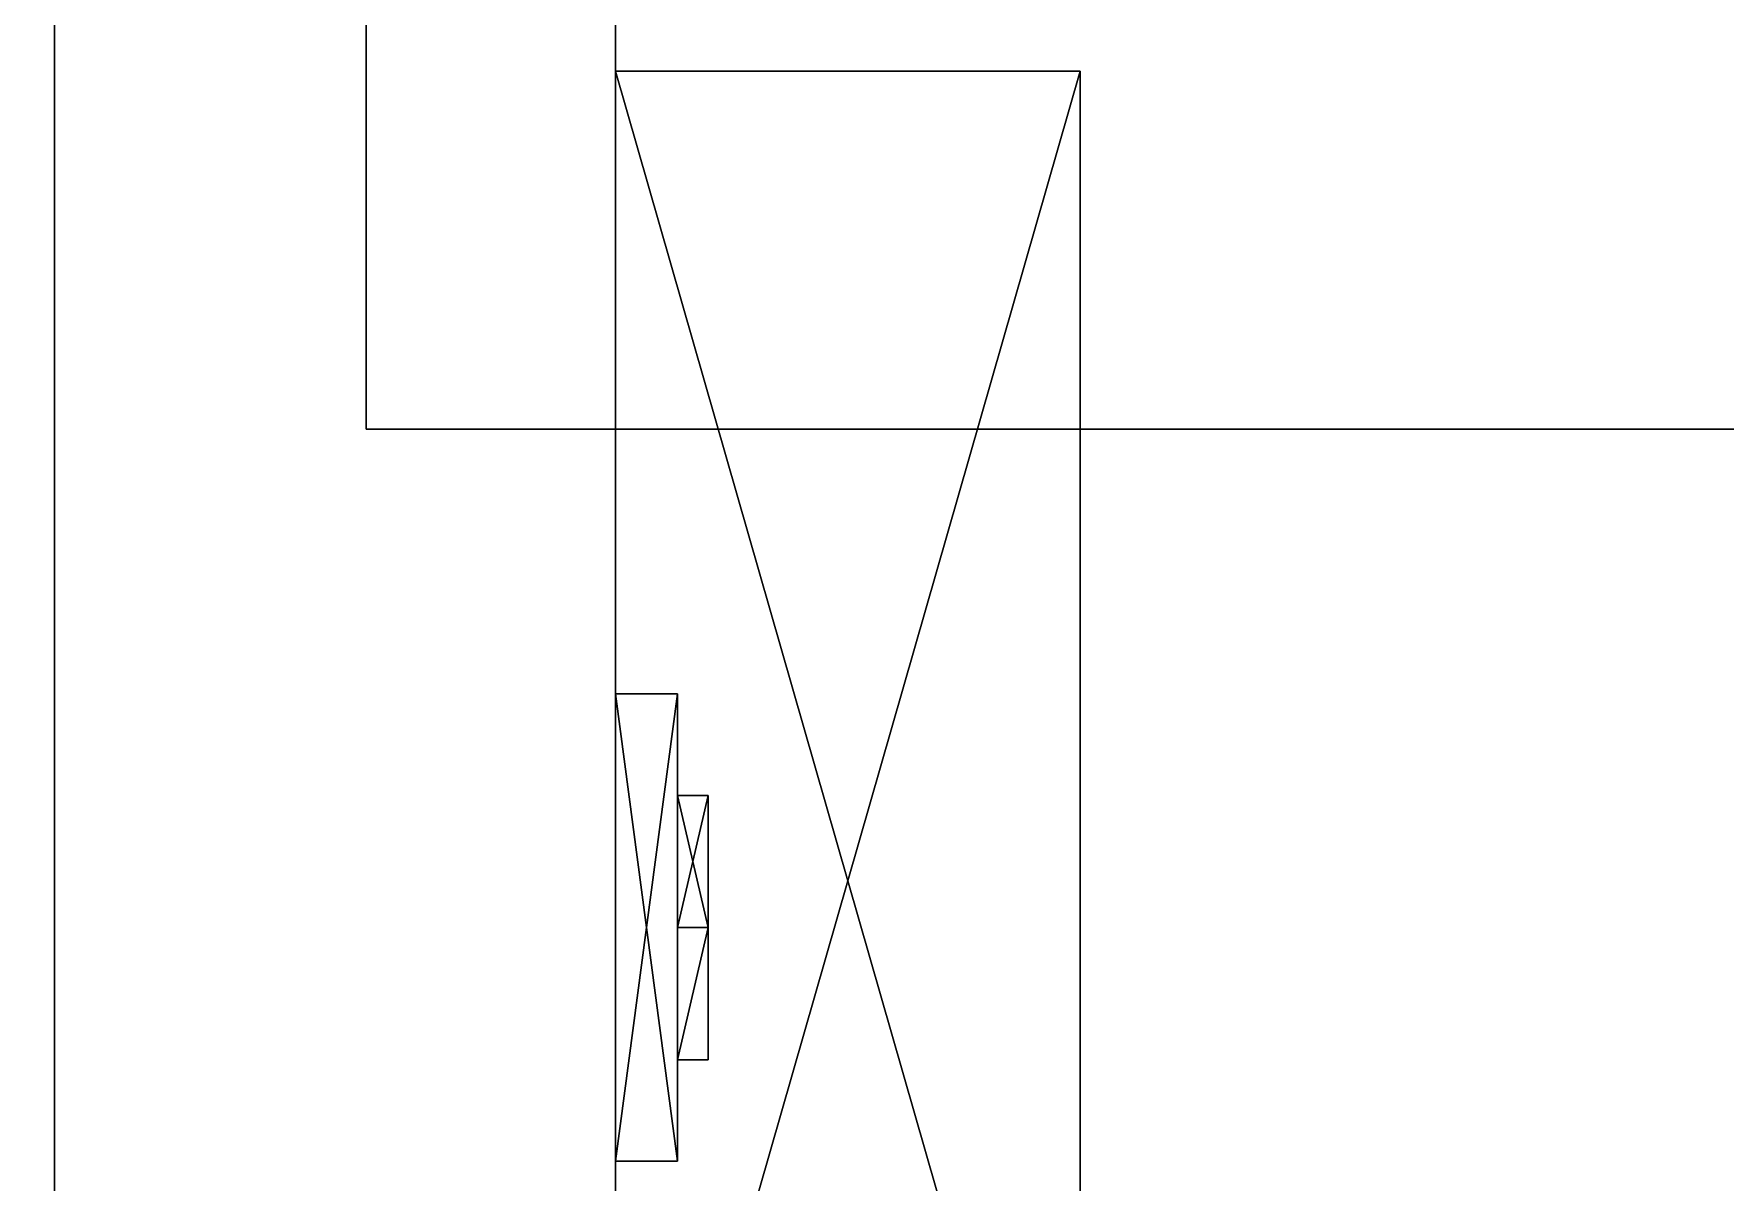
# Model space of a CAD drawing. Extents: x 0 to 5507, y -6518 to 0.
# Drawn here: x 1058.3 to 1112.6, y -2139.2 to -2102.3 of the extents above; entities that cross this region are included whole.
import ezdxf

# ---------------------------------------------------------------- set-up
doc = ezdxf.new("R2010")
doc.units = 0
for name, color, linetype in [('LAYER0', 7, 'CONTINUOUS'), ('LAYER1', 7, 'CONTINUOUS'), ('LAYER136', 254, 'CONTINUOUS'), ('LAYER2', 45, 'CONTINUOUS'), ('LAYER36', 45, 'CONTINUOUS'), ('LAYER37', 45, 'CONTINUOUS'), ('LAYER41', 45, 'CONTINUOUS'), ('LAYER42', 45, 'CONTINUOUS'), ('LAYER43', 45, 'CONTINUOUS'), ('LAYER44', 45, 'CONTINUOUS'), ('LAYER46', 253, 'CONTINUOUS'), ('LAYER48', 253, 'CONTINUOUS'), ('LAYER50', 253, 'CONTINUOUS'), ('LAYER52', 253, 'CONTINUOUS'), ('LAYER524', 7, 'CONTINUOUS'), ('LAYER54', 253, 'CONTINUOUS')]:
    doc.layers.add(name, color=color, linetype=linetype)

msp = doc.modelspace()

# ---------------------------------------------------------------- linework, layer by layer
at = {"layer": 'LAYER0', "invisible_edges": 1}
for points in [[(5507, 0), (0, -6518), (0, 0), (5507, 0)], [(5507, -6518, 5), (0, 0, 5), (0, -6518, 5), (5507, -6518, 5)], [(0, 0, 5), (5507, -6518, 5), (5507, 0, 5), (0, 0, 5)], [(0, -6518), (5507, 0), (5507, -6518), (0, -6518)]]:
    msp.add_3dface(points, dxfattribs=at)
at = {"layer": 'LAYER136', "invisible_edges": 1}
for points in [[(1041, -1518, 110), (1059, -2191, 110), (1041, -2191, 110), (1041, -1518, 110)], [(1059, -2191, 110), (1041, -1518, 110), (1059, -1518, 110), (1059, -2191, 110)], [(1059, -1518, 2360), (1041, -2191, 2360), (1059, -2191, 2360), (1059, -1518, 2360)], [(1041, -2191, 2360), (1059, -1518, 2360), (1041, -1518, 2360), (1041, -2191, 2360)], [(1059, -1518, 2360), (1059, -2191, 110), (1059, -1518, 110), (1059, -1518, 2360)], [(1059, -2191, 110), (1059, -1518, 2360), (1059, -2191, 2360), (1059, -2191, 110)]]:
    msp.add_3dface(points, dxfattribs=at)
at = {"layer": 'LAYER2', "invisible_edges": 1}
for points in [[(1059, -1518, 110), (1077, -2168, 110), (1059, -2168, 110), (1059, -1518, 110)], [(1077, -2168, 110), (1059, -1518, 110), (1077, -1518, 110), (1077, -2168, 110)], [(1077, -1518, 2290), (1059, -2168, 2290), (1077, -2168, 2290), (1077, -1518, 2290)], [(1059, -2168, 2290), (1077, -1518, 2290), (1059, -1518, 2290), (1059, -2168, 2290)], [(1059, -2168, 2290), (1059, -1518, 110), (1059, -2168, 110), (1059, -2168, 2290)], [(1059, -1518, 110), (1059, -2168, 2290), (1059, -1518, 2290), (1059, -1518, 110)], [(1077, -1518, 2290), (1077, -2168, 110), (1077, -1518, 110), (1077, -1518, 2290)], [(1077, -2168, 110), (1077, -1518, 2290), (1077, -2168, 2290), (1077, -2168, 110)]]:
    msp.add_3dface(points, dxfattribs=at)
at = {"layer": 'LAYER36', "invisible_edges": 1}
for points in [[(1397, -1518, 111), (1077, -2168, 111), (1077, -1518, 111), (1397, -1518, 111)], [(1077, -2168, 111), (1397, -1518, 111), (1397, -2168, 111), (1077, -2168, 111)], [(1077, -1518, 129), (1077, -2168, 111), (1077, -2168, 129), (1077, -1518, 129)], [(1077, -2168, 111), (1077, -1518, 129), (1077, -1518, 111), (1077, -2168, 111)], [(1397, -2168, 129), (1077, -1518, 129), (1077, -2168, 129), (1397, -2168, 129)], [(1077, -1518, 129), (1397, -2168, 129), (1397, -1518, 129), (1077, -1518, 129)]]:
    msp.add_3dface(points, dxfattribs=at)
at = {"layer": 'LAYER37', "invisible_edges": 1}
for points in [[(1077, -1518, 2289), (1397, -2168, 2289), (1397, -1518, 2289), (1077, -1518, 2289)], [(1397, -2168, 2289), (1077, -1518, 2289), (1077, -2168, 2289), (1397, -2168, 2289)], [(1077, -1518, 2289), (1077, -2168, 2271), (1077, -2168, 2289), (1077, -1518, 2289)], [(1077, -2168, 2271), (1077, -1518, 2289), (1077, -1518, 2271), (1077, -2168, 2271)], [(1077, -2168, 2271), (1397, -1518, 2271), (1397, -2168, 2271), (1077, -2168, 2271)], [(1397, -1518, 2271), (1077, -2168, 2271), (1077, -1518, 2271), (1397, -1518, 2271)]]:
    msp.add_3dface(points, dxfattribs=at)
at = {"layer": 'LAYER41', "invisible_edges": 1}
for points in [[(1077, -1542.6, 561), (1397, -2168, 561), (1397, -1542.6, 561), (1077, -1542.6, 561)], [(1397, -2168, 561), (1077, -1542.6, 561), (1077, -2168, 561), (1397, -2168, 561)], [(1077, -1542.6, 561), (1077, -2168, 543), (1077, -2168, 561), (1077, -1542.6, 561)], [(1077, -2168, 543), (1077, -1542.6, 561), (1077, -1542.6, 543), (1077, -2168, 543)], [(1077, -2168, 543), (1397, -1542.6, 543), (1397, -2168, 543), (1077, -2168, 543)], [(1397, -1542.6, 543), (1077, -2168, 543), (1077, -1542.6, 543), (1397, -1542.6, 543)]]:
    msp.add_3dface(points, dxfattribs=at)
at = {"layer": 'LAYER42', "invisible_edges": 1}
for points in [[(1077, -1542.6, 993), (1397, -2168, 993), (1397, -1542.6, 993), (1077, -1542.6, 993)], [(1397, -2168, 993), (1077, -1542.6, 993), (1077, -2168, 993), (1397, -2168, 993)], [(1077, -1542.6, 993), (1077, -2168, 975), (1077, -2168, 993), (1077, -1542.6, 993)], [(1077, -2168, 975), (1077, -1542.6, 993), (1077, -1542.6, 975), (1077, -2168, 975)], [(1077, -2168, 975), (1397, -1542.6, 975), (1397, -2168, 975), (1077, -2168, 975)], [(1397, -1542.6, 975), (1077, -2168, 975), (1077, -1542.6, 975), (1397, -1542.6, 975)]]:
    msp.add_3dface(points, dxfattribs=at)
at = {"layer": 'LAYER43', "invisible_edges": 1}
for points in [[(1077, -1542.6, 1425), (1397, -2168, 1425), (1397, -1542.6, 1425), (1077, -1542.6, 1425)], [(1397, -2168, 1425), (1077, -1542.6, 1425), (1077, -2168, 1425), (1397, -2168, 1425)], [(1077, -1542.6, 1425), (1077, -2168, 1407), (1077, -2168, 1425), (1077, -1542.6, 1425)], [(1077, -2168, 1407), (1077, -1542.6, 1425), (1077, -1542.6, 1407), (1077, -2168, 1407)], [(1077, -2168, 1407), (1397, -1542.6, 1407), (1397, -2168, 1407), (1077, -2168, 1407)], [(1397, -1542.6, 1407), (1077, -2168, 1407), (1077, -1542.6, 1407), (1397, -1542.6, 1407)]]:
    msp.add_3dface(points, dxfattribs=at)
at = {"layer": 'LAYER44', "invisible_edges": 1}
for points in [[(1077, -1542.6, 1857), (1397, -2168, 1857), (1397, -1542.6, 1857), (1077, -1542.6, 1857)], [(1397, -2168, 1857), (1077, -1542.6, 1857), (1077, -2168, 1857), (1397, -2168, 1857)], [(1077, -1542.6, 1857), (1077, -2168, 1839), (1077, -2168, 1857), (1077, -1542.6, 1857)], [(1077, -2168, 1839), (1077, -1542.6, 1857), (1077, -1542.6, 1839), (1077, -2168, 1839)], [(1077, -2168, 1839), (1397, -1542.6, 1839), (1397, -2168, 1839), (1077, -2168, 1839)], [(1397, -1542.6, 1839), (1077, -2168, 1839), (1077, -1542.6, 1839), (1397, -1542.6, 1839)]]:
    msp.add_3dface(points, dxfattribs=at)
at = {"layer": 'LAYER46'}
for points in [[(1077, -2103.5, 206.2174), (1091.922, -2155.5, 206.2174), (1077, -2155.5, 206.2174), (1077, -2103.5, 206.2174)], [(1091.922, -2103.5, 206.2174), (1091.922, -2155.5, 206.2174), (1077, -2103.5, 206.2174), (1091.922, -2103.5, 206.2174)], [(1077, -2103.5, 219.7826), (1091.922, -2103.5, 206.2174), (1077, -2103.5, 206.2174), (1077, -2103.5, 219.7826)], [(1091.922, -2103.5, 219.7826), (1091.922, -2103.5, 206.2174), (1077, -2103.5, 219.7826), (1091.922, -2103.5, 219.7826)], [(1077, -2155.5, 219.7826), (1091.922, -2103.5, 219.7826), (1077, -2103.5, 219.7826), (1077, -2155.5, 219.7826)], [(1091.922, -2155.5, 219.7826), (1091.922, -2103.5, 219.7826), (1077, -2155.5, 219.7826), (1091.922, -2155.5, 219.7826)], [(1091.922, -2103.5, 206.2174), (1091.922, -2155.5, 219.7826), (1091.922, -2155.5, 206.2174), (1091.922, -2103.5, 206.2174)], [(1091.922, -2103.5, 219.7826), (1091.922, -2155.5, 219.7826), (1091.922, -2103.5, 206.2174), (1091.922, -2103.5, 219.7826)], [(1077, -2123.5, 239), (1077, -2138.5, 239), (1078.99, -2138.5, 239), (1077, -2123.5, 239)], [(1078.99, -2123.5, 239), (1077, -2123.5, 239), (1078.99, -2138.5, 239), (1078.99, -2123.5, 239)], [(1077, -2123.5, 187), (1077, -2123.5, 239), (1078.99, -2123.5, 239), (1077, -2123.5, 187)], [(1078.99, -2123.5, 187), (1077, -2123.5, 187), (1078.99, -2123.5, 239), (1078.99, -2123.5, 187)], [(1077, -2138.5, 187), (1077, -2123.5, 187), (1078.99, -2123.5, 187), (1077, -2138.5, 187)], [(1078.99, -2138.5, 187), (1077, -2138.5, 187), (1078.99, -2123.5, 187), (1078.99, -2138.5, 187)], [(1078.99, -2123.5, 239), (1078.99, -2138.5, 239), (1078.99, -2138.5, 187), (1078.99, -2123.5, 239)], [(1078.99, -2123.5, 187), (1078.99, -2123.5, 239), (1078.99, -2138.5, 187), (1078.99, -2123.5, 187)], [(1078.99, -2131, 226.2909), (1079.984, -2126.757, 231.087), (1079.984, -2131, 226.2909), (1078.99, -2131, 226.2909)], [(1078.99, -2126.757, 231.087), (1079.984, -2126.757, 231.087), (1078.99, -2131, 226.2909), (1078.99, -2126.757, 231.087)], [(1078.99, -2126.757, 231.087), (1079.984, -2131, 235.883), (1079.984, -2126.757, 231.087), (1078.99, -2126.757, 231.087)], [(1078.99, -2131, 235.883), (1079.984, -2131, 235.883), (1078.99, -2126.757, 231.087), (1078.99, -2131, 235.883)], [(1078.99, -2131, 226.2909), (1078.99, -2126.757, 231.087), (1078.99, -2131, 235.883), (1078.99, -2131, 226.2909)], [(1078.99, -2131, 190.117), (1079.984, -2126.757, 194.913), (1079.984, -2131, 190.117), (1078.99, -2131, 190.117)], [(1078.99, -2126.757, 194.913), (1079.984, -2126.757, 194.913), (1078.99, -2131, 190.117), (1078.99, -2126.757, 194.913)], [(1078.99, -2126.757, 194.913), (1079.984, -2131, 199.7091), (1079.984, -2126.757, 194.913), (1078.99, -2126.757, 194.913)], [(1078.99, -2131, 199.7091), (1079.984, -2131, 199.7091), (1078.99, -2126.757, 194.913), (1078.99, -2131, 199.7091)], [(1078.99, -2131, 190.117), (1078.99, -2126.757, 194.913), (1078.99, -2131, 199.7091), (1078.99, -2131, 190.117)], [(1079.984, -2135.243, 231.087), (1079.984, -2126.757, 231.087), (1079.984, -2131, 235.883), (1079.984, -2135.243, 231.087)], [(1079.984, -2131, 226.2909), (1079.984, -2126.757, 231.087), (1079.984, -2135.243, 231.087), (1079.984, -2131, 226.2909)], [(1079.984, -2135.243, 194.913), (1079.984, -2126.757, 194.913), (1079.984, -2131, 199.7091), (1079.984, -2135.243, 194.913)], [(1079.984, -2131, 190.117), (1079.984, -2126.757, 194.913), (1079.984, -2135.243, 194.913), (1079.984, -2131, 190.117)], [(1078.99, -2135.243, 231.087), (1079.984, -2131, 226.2909), (1079.984, -2135.243, 231.087), (1078.99, -2135.243, 231.087)], [(1078.99, -2131, 226.2909), (1079.984, -2131, 226.2909), (1078.99, -2135.243, 231.087), (1078.99, -2131, 226.2909)], [(1078.99, -2135.243, 231.087), (1078.99, -2131, 226.2909), (1078.99, -2131, 235.883), (1078.99, -2135.243, 231.087)], [(1078.99, -2135.243, 231.087), (1079.984, -2131, 235.883), (1078.99, -2131, 235.883), (1078.99, -2135.243, 231.087)], [(1079.984, -2135.243, 231.087), (1079.984, -2131, 235.883), (1078.99, -2135.243, 231.087), (1079.984, -2135.243, 231.087)], [(1078.99, -2135.243, 194.913), (1079.984, -2131, 190.117), (1079.984, -2135.243, 194.913), (1078.99, -2135.243, 194.913)], [(1078.99, -2131, 190.117), (1079.984, -2131, 190.117), (1078.99, -2135.243, 194.913), (1078.99, -2131, 190.117)], [(1078.99, -2135.243, 194.913), (1078.99, -2131, 190.117), (1078.99, -2131, 199.7091), (1078.99, -2135.243, 194.913)], [(1078.99, -2135.243, 194.913), (1079.984, -2131, 199.7091), (1078.99, -2131, 199.7091), (1078.99, -2135.243, 194.913)], [(1079.984, -2135.243, 194.913), (1079.984, -2131, 199.7091), (1078.99, -2135.243, 194.913), (1079.984, -2135.243, 194.913)], [(1078.99, -2138.5, 239), (1077, -2138.5, 239), (1077, -2138.5, 187), (1078.99, -2138.5, 239)], [(1078.99, -2138.5, 187), (1078.99, -2138.5, 239), (1077, -2138.5, 187), (1078.99, -2138.5, 187)]]:
    msp.add_3dface(points, dxfattribs=at)
at = {"layer": 'LAYER48'}
for points in [[(1077, -2103.5, 699.7174), (1091.922, -2155.5, 699.7174), (1077, -2155.5, 699.7174), (1077, -2103.5, 699.7174)], [(1091.922, -2103.5, 699.7174), (1091.922, -2155.5, 699.7174), (1077, -2103.5, 699.7174), (1091.922, -2103.5, 699.7174)], [(1077, -2103.5, 713.2826), (1091.922, -2103.5, 699.7174), (1077, -2103.5, 699.7174), (1077, -2103.5, 713.2826)], [(1091.922, -2103.5, 713.2826), (1091.922, -2103.5, 699.7174), (1077, -2103.5, 713.2826), (1091.922, -2103.5, 713.2826)], [(1077, -2155.5, 713.2826), (1091.922, -2103.5, 713.2826), (1077, -2103.5, 713.2826), (1077, -2155.5, 713.2826)], [(1091.922, -2155.5, 713.2826), (1091.922, -2103.5, 713.2826), (1077, -2155.5, 713.2826), (1091.922, -2155.5, 713.2826)], [(1091.922, -2103.5, 699.7174), (1091.922, -2155.5, 713.2826), (1091.922, -2155.5, 699.7174), (1091.922, -2103.5, 699.7174)], [(1091.922, -2103.5, 713.2826), (1091.922, -2155.5, 713.2826), (1091.922, -2103.5, 699.7174), (1091.922, -2103.5, 713.2826)], [(1077, -2123.5, 732.5), (1077, -2138.5, 732.5), (1078.99, -2138.5, 732.5), (1077, -2123.5, 732.5)], [(1078.99, -2123.5, 732.5), (1077, -2123.5, 732.5), (1078.99, -2138.5, 732.5), (1078.99, -2123.5, 732.5)], [(1077, -2123.5, 680.5), (1077, -2123.5, 732.5), (1078.99, -2123.5, 732.5), (1077, -2123.5, 680.5)], [(1078.99, -2123.5, 680.5), (1077, -2123.5, 680.5), (1078.99, -2123.5, 732.5), (1078.99, -2123.5, 680.5)], [(1077, -2138.5, 680.5), (1077, -2123.5, 680.5), (1078.99, -2123.5, 680.5), (1077, -2138.5, 680.5)], [(1078.99, -2138.5, 680.5), (1077, -2138.5, 680.5), (1078.99, -2123.5, 680.5), (1078.99, -2138.5, 680.5)], [(1078.99, -2123.5, 732.5), (1078.99, -2138.5, 732.5), (1078.99, -2138.5, 680.5), (1078.99, -2123.5, 732.5)], [(1078.99, -2123.5, 680.5), (1078.99, -2123.5, 732.5), (1078.99, -2138.5, 680.5), (1078.99, -2123.5, 680.5)], [(1078.99, -2131, 719.791), (1079.984, -2126.757, 724.587), (1079.984, -2131, 719.791), (1078.99, -2131, 719.791)], [(1078.99, -2126.757, 724.587), (1079.984, -2126.757, 724.587), (1078.99, -2131, 719.791), (1078.99, -2126.757, 724.587)], [(1078.99, -2126.757, 724.587), (1079.984, -2131, 729.383), (1079.984, -2126.757, 724.587), (1078.99, -2126.757, 724.587)], [(1078.99, -2131, 729.383), (1079.984, -2131, 729.383), (1078.99, -2126.757, 724.587), (1078.99, -2131, 729.383)], [(1078.99, -2131, 719.791), (1078.99, -2126.757, 724.587), (1078.99, -2131, 729.383), (1078.99, -2131, 719.791)], [(1078.99, -2131, 683.617), (1079.984, -2126.757, 688.413), (1079.984, -2131, 683.617), (1078.99, -2131, 683.617)], [(1078.99, -2126.757, 688.413), (1079.984, -2126.757, 688.413), (1078.99, -2131, 683.617), (1078.99, -2126.757, 688.413)], [(1078.99, -2126.757, 688.413), (1079.984, -2131, 693.209), (1079.984, -2126.757, 688.413), (1078.99, -2126.757, 688.413)], [(1078.99, -2131, 693.209), (1079.984, -2131, 693.209), (1078.99, -2126.757, 688.413), (1078.99, -2131, 693.209)], [(1078.99, -2131, 683.617), (1078.99, -2126.757, 688.413), (1078.99, -2131, 693.209), (1078.99, -2131, 683.617)], [(1079.984, -2135.243, 724.587), (1079.984, -2126.757, 724.587), (1079.984, -2131, 729.383), (1079.984, -2135.243, 724.587)], [(1079.984, -2131, 719.791), (1079.984, -2126.757, 724.587), (1079.984, -2135.243, 724.587), (1079.984, -2131, 719.791)], [(1079.984, -2135.243, 688.413), (1079.984, -2126.757, 688.413), (1079.984, -2131, 693.209), (1079.984, -2135.243, 688.413)], [(1079.984, -2131, 683.617), (1079.984, -2126.757, 688.413), (1079.984, -2135.243, 688.413), (1079.984, -2131, 683.617)], [(1078.99, -2135.243, 724.587), (1079.984, -2131, 719.791), (1079.984, -2135.243, 724.587), (1078.99, -2135.243, 724.587)], [(1078.99, -2131, 719.791), (1079.984, -2131, 719.791), (1078.99, -2135.243, 724.587), (1078.99, -2131, 719.791)], [(1078.99, -2135.243, 724.587), (1078.99, -2131, 719.791), (1078.99, -2131, 729.383), (1078.99, -2135.243, 724.587)], [(1078.99, -2135.243, 724.587), (1079.984, -2131, 729.383), (1078.99, -2131, 729.383), (1078.99, -2135.243, 724.587)], [(1079.984, -2135.243, 724.587), (1079.984, -2131, 729.383), (1078.99, -2135.243, 724.587), (1079.984, -2135.243, 724.587)], [(1078.99, -2135.243, 688.413), (1079.984, -2131, 683.617), (1079.984, -2135.243, 688.413), (1078.99, -2135.243, 688.413)], [(1078.99, -2131, 683.617), (1079.984, -2131, 683.617), (1078.99, -2135.243, 688.413), (1078.99, -2131, 683.617)], [(1078.99, -2135.243, 688.413), (1078.99, -2131, 683.617), (1078.99, -2131, 693.209), (1078.99, -2135.243, 688.413)], [(1078.99, -2135.243, 688.413), (1079.984, -2131, 693.209), (1078.99, -2131, 693.209), (1078.99, -2135.243, 688.413)], [(1079.984, -2135.243, 688.413), (1079.984, -2131, 693.209), (1078.99, -2135.243, 688.413), (1079.984, -2135.243, 688.413)], [(1078.99, -2138.5, 732.5), (1077, -2138.5, 732.5), (1077, -2138.5, 680.5), (1078.99, -2138.5, 732.5)], [(1078.99, -2138.5, 680.5), (1078.99, -2138.5, 732.5), (1077, -2138.5, 680.5), (1078.99, -2138.5, 680.5)]]:
    msp.add_3dface(points, dxfattribs=at)
at = {"layer": 'LAYER50'}
for points in [[(1077, -2103.5, 1193.217), (1091.922, -2155.5, 1193.217), (1077, -2155.5, 1193.217), (1077, -2103.5, 1193.217)], [(1091.922, -2103.5, 1193.217), (1091.922, -2155.5, 1193.217), (1077, -2103.5, 1193.217), (1091.922, -2103.5, 1193.217)], [(1077, -2103.5, 1206.783), (1091.922, -2103.5, 1193.217), (1077, -2103.5, 1193.217), (1077, -2103.5, 1206.783)], [(1091.922, -2103.5, 1206.783), (1091.922, -2103.5, 1193.217), (1077, -2103.5, 1206.783), (1091.922, -2103.5, 1206.783)], [(1077, -2155.5, 1206.783), (1091.922, -2103.5, 1206.783), (1077, -2103.5, 1206.783), (1077, -2155.5, 1206.783)], [(1091.922, -2155.5, 1206.783), (1091.922, -2103.5, 1206.783), (1077, -2155.5, 1206.783), (1091.922, -2155.5, 1206.783)], [(1091.922, -2103.5, 1193.217), (1091.922, -2155.5, 1206.783), (1091.922, -2155.5, 1193.217), (1091.922, -2103.5, 1193.217)], [(1091.922, -2103.5, 1206.783), (1091.922, -2155.5, 1206.783), (1091.922, -2103.5, 1193.217), (1091.922, -2103.5, 1206.783)], [(1077, -2123.5, 1226), (1077, -2138.5, 1226), (1078.99, -2138.5, 1226), (1077, -2123.5, 1226)], [(1078.99, -2123.5, 1226), (1077, -2123.5, 1226), (1078.99, -2138.5, 1226), (1078.99, -2123.5, 1226)], [(1077, -2123.5, 1174), (1077, -2123.5, 1226), (1078.99, -2123.5, 1226), (1077, -2123.5, 1174)], [(1078.99, -2123.5, 1174), (1077, -2123.5, 1174), (1078.99, -2123.5, 1226), (1078.99, -2123.5, 1174)], [(1077, -2138.5, 1174), (1077, -2123.5, 1174), (1078.99, -2123.5, 1174), (1077, -2138.5, 1174)], [(1078.99, -2138.5, 1174), (1077, -2138.5, 1174), (1078.99, -2123.5, 1174), (1078.99, -2138.5, 1174)], [(1078.99, -2123.5, 1226), (1078.99, -2138.5, 1226), (1078.99, -2138.5, 1174), (1078.99, -2123.5, 1226)], [(1078.99, -2123.5, 1174), (1078.99, -2123.5, 1226), (1078.99, -2138.5, 1174), (1078.99, -2123.5, 1174)], [(1078.99, -2131, 1213.291), (1079.984, -2126.757, 1218.087), (1079.984, -2131, 1213.291), (1078.99, -2131, 1213.291)], [(1078.99, -2126.757, 1218.087), (1079.984, -2126.757, 1218.087), (1078.99, -2131, 1213.291), (1078.99, -2126.757, 1218.087)], [(1078.99, -2126.757, 1218.087), (1079.984, -2131, 1222.883), (1079.984, -2126.757, 1218.087), (1078.99, -2126.757, 1218.087)], [(1078.99, -2131, 1222.883), (1079.984, -2131, 1222.883), (1078.99, -2126.757, 1218.087), (1078.99, -2131, 1222.883)], [(1078.99, -2131, 1213.291), (1078.99, -2126.757, 1218.087), (1078.99, -2131, 1222.883), (1078.99, -2131, 1213.291)], [(1078.99, -2131, 1177.117), (1079.984, -2126.757, 1181.913), (1079.984, -2131, 1177.117), (1078.99, -2131, 1177.117)], [(1078.99, -2126.757, 1181.913), (1079.984, -2126.757, 1181.913), (1078.99, -2131, 1177.117), (1078.99, -2126.757, 1181.913)], [(1078.99, -2126.757, 1181.913), (1079.984, -2131, 1186.709), (1079.984, -2126.757, 1181.913), (1078.99, -2126.757, 1181.913)], [(1078.99, -2131, 1186.709), (1079.984, -2131, 1186.709), (1078.99, -2126.757, 1181.913), (1078.99, -2131, 1186.709)], [(1078.99, -2131, 1177.117), (1078.99, -2126.757, 1181.913), (1078.99, -2131, 1186.709), (1078.99, -2131, 1177.117)], [(1079.984, -2135.243, 1218.087), (1079.984, -2126.757, 1218.087), (1079.984, -2131, 1222.883), (1079.984, -2135.243, 1218.087)], [(1079.984, -2131, 1213.291), (1079.984, -2126.757, 1218.087), (1079.984, -2135.243, 1218.087), (1079.984, -2131, 1213.291)], [(1079.984, -2135.243, 1181.913), (1079.984, -2126.757, 1181.913), (1079.984, -2131, 1186.709), (1079.984, -2135.243, 1181.913)], [(1079.984, -2131, 1177.117), (1079.984, -2126.757, 1181.913), (1079.984, -2135.243, 1181.913), (1079.984, -2131, 1177.117)], [(1078.99, -2135.243, 1218.087), (1079.984, -2131, 1213.291), (1079.984, -2135.243, 1218.087), (1078.99, -2135.243, 1218.087)], [(1078.99, -2131, 1213.291), (1079.984, -2131, 1213.291), (1078.99, -2135.243, 1218.087), (1078.99, -2131, 1213.291)], [(1078.99, -2135.243, 1218.087), (1078.99, -2131, 1213.291), (1078.99, -2131, 1222.883), (1078.99, -2135.243, 1218.087)], [(1078.99, -2135.243, 1218.087), (1079.984, -2131, 1222.883), (1078.99, -2131, 1222.883), (1078.99, -2135.243, 1218.087)], [(1079.984, -2135.243, 1218.087), (1079.984, -2131, 1222.883), (1078.99, -2135.243, 1218.087), (1079.984, -2135.243, 1218.087)], [(1078.99, -2135.243, 1181.913), (1079.984, -2131, 1177.117), (1079.984, -2135.243, 1181.913), (1078.99, -2135.243, 1181.913)], [(1078.99, -2131, 1177.117), (1079.984, -2131, 1177.117), (1078.99, -2135.243, 1181.913), (1078.99, -2131, 1177.117)], [(1078.99, -2135.243, 1181.913), (1078.99, -2131, 1177.117), (1078.99, -2131, 1186.709), (1078.99, -2135.243, 1181.913)], [(1078.99, -2135.243, 1181.913), (1079.984, -2131, 1186.709), (1078.99, -2131, 1186.709), (1078.99, -2135.243, 1181.913)], [(1079.984, -2135.243, 1181.913), (1079.984, -2131, 1186.709), (1078.99, -2135.243, 1181.913), (1079.984, -2135.243, 1181.913)], [(1078.99, -2138.5, 1226), (1077, -2138.5, 1226), (1077, -2138.5, 1174), (1078.99, -2138.5, 1226)], [(1078.99, -2138.5, 1174), (1078.99, -2138.5, 1226), (1077, -2138.5, 1174), (1078.99, -2138.5, 1174)]]:
    msp.add_3dface(points, dxfattribs=at)
at = {"layer": 'LAYER52'}
for points in [[(1077, -2103.5, 1686.717), (1091.922, -2155.5, 1686.717), (1077, -2155.5, 1686.717), (1077, -2103.5, 1686.717)], [(1091.922, -2103.5, 1686.717), (1091.922, -2155.5, 1686.717), (1077, -2103.5, 1686.717), (1091.922, -2103.5, 1686.717)], [(1077, -2103.5, 1700.283), (1091.922, -2103.5, 1686.717), (1077, -2103.5, 1686.717), (1077, -2103.5, 1700.283)], [(1091.922, -2103.5, 1700.283), (1091.922, -2103.5, 1686.717), (1077, -2103.5, 1700.283), (1091.922, -2103.5, 1700.283)], [(1077, -2155.5, 1700.283), (1091.922, -2103.5, 1700.283), (1077, -2103.5, 1700.283), (1077, -2155.5, 1700.283)], [(1091.922, -2155.5, 1700.283), (1091.922, -2103.5, 1700.283), (1077, -2155.5, 1700.283), (1091.922, -2155.5, 1700.283)], [(1091.922, -2103.5, 1686.717), (1091.922, -2155.5, 1700.283), (1091.922, -2155.5, 1686.717), (1091.922, -2103.5, 1686.717)], [(1091.922, -2103.5, 1700.283), (1091.922, -2155.5, 1700.283), (1091.922, -2103.5, 1686.717), (1091.922, -2103.5, 1700.283)], [(1077, -2123.5, 1719.5), (1077, -2138.5, 1719.5), (1078.99, -2138.5, 1719.5), (1077, -2123.5, 1719.5)], [(1078.99, -2123.5, 1719.5), (1077, -2123.5, 1719.5), (1078.99, -2138.5, 1719.5), (1078.99, -2123.5, 1719.5)], [(1077, -2123.5, 1667.5), (1077, -2123.5, 1719.5), (1078.99, -2123.5, 1719.5), (1077, -2123.5, 1667.5)], [(1078.99, -2123.5, 1667.5), (1077, -2123.5, 1667.5), (1078.99, -2123.5, 1719.5), (1078.99, -2123.5, 1667.5)], [(1077, -2138.5, 1667.5), (1077, -2123.5, 1667.5), (1078.99, -2123.5, 1667.5), (1077, -2138.5, 1667.5)], [(1078.99, -2138.5, 1667.5), (1077, -2138.5, 1667.5), (1078.99, -2123.5, 1667.5), (1078.99, -2138.5, 1667.5)], [(1078.99, -2123.5, 1719.5), (1078.99, -2138.5, 1719.5), (1078.99, -2138.5, 1667.5), (1078.99, -2123.5, 1719.5)], [(1078.99, -2123.5, 1667.5), (1078.99, -2123.5, 1719.5), (1078.99, -2138.5, 1667.5), (1078.99, -2123.5, 1667.5)], [(1078.99, -2131, 1706.791), (1079.984, -2126.757, 1711.587), (1079.984, -2131, 1706.791), (1078.99, -2131, 1706.791)], [(1078.99, -2126.757, 1711.587), (1079.984, -2126.757, 1711.587), (1078.99, -2131, 1706.791), (1078.99, -2126.757, 1711.587)], [(1078.99, -2126.757, 1711.587), (1079.984, -2131, 1716.383), (1079.984, -2126.757, 1711.587), (1078.99, -2126.757, 1711.587)], [(1078.99, -2131, 1716.383), (1079.984, -2131, 1716.383), (1078.99, -2126.757, 1711.587), (1078.99, -2131, 1716.383)], [(1078.99, -2131, 1706.791), (1078.99, -2126.757, 1711.587), (1078.99, -2131, 1716.383), (1078.99, -2131, 1706.791)], [(1078.99, -2131, 1670.617), (1079.984, -2126.757, 1675.413), (1079.984, -2131, 1670.617), (1078.99, -2131, 1670.617)], [(1078.99, -2126.757, 1675.413), (1079.984, -2126.757, 1675.413), (1078.99, -2131, 1670.617), (1078.99, -2126.757, 1675.413)], [(1078.99, -2126.757, 1675.413), (1079.984, -2131, 1680.209), (1079.984, -2126.757, 1675.413), (1078.99, -2126.757, 1675.413)], [(1078.99, -2131, 1680.209), (1079.984, -2131, 1680.209), (1078.99, -2126.757, 1675.413), (1078.99, -2131, 1680.209)], [(1078.99, -2131, 1670.617), (1078.99, -2126.757, 1675.413), (1078.99, -2131, 1680.209), (1078.99, -2131, 1670.617)], [(1079.984, -2135.243, 1711.587), (1079.984, -2126.757, 1711.587), (1079.984, -2131, 1716.383), (1079.984, -2135.243, 1711.587)], [(1079.984, -2131, 1706.791), (1079.984, -2126.757, 1711.587), (1079.984, -2135.243, 1711.587), (1079.984, -2131, 1706.791)], [(1079.984, -2135.243, 1675.413), (1079.984, -2126.757, 1675.413), (1079.984, -2131, 1680.209), (1079.984, -2135.243, 1675.413)], [(1079.984, -2131, 1670.617), (1079.984, -2126.757, 1675.413), (1079.984, -2135.243, 1675.413), (1079.984, -2131, 1670.617)], [(1078.99, -2135.243, 1711.587), (1079.984, -2131, 1706.791), (1079.984, -2135.243, 1711.587), (1078.99, -2135.243, 1711.587)], [(1078.99, -2131, 1706.791), (1079.984, -2131, 1706.791), (1078.99, -2135.243, 1711.587), (1078.99, -2131, 1706.791)], [(1078.99, -2135.243, 1711.587), (1078.99, -2131, 1706.791), (1078.99, -2131, 1716.383), (1078.99, -2135.243, 1711.587)], [(1078.99, -2135.243, 1711.587), (1079.984, -2131, 1716.383), (1078.99, -2131, 1716.383), (1078.99, -2135.243, 1711.587)], [(1079.984, -2135.243, 1711.587), (1079.984, -2131, 1716.383), (1078.99, -2135.243, 1711.587), (1079.984, -2135.243, 1711.587)], [(1078.99, -2135.243, 1675.413), (1079.984, -2131, 1670.617), (1079.984, -2135.243, 1675.413), (1078.99, -2135.243, 1675.413)], [(1078.99, -2131, 1670.617), (1079.984, -2131, 1670.617), (1078.99, -2135.243, 1675.413), (1078.99, -2131, 1670.617)], [(1078.99, -2135.243, 1675.413), (1078.99, -2131, 1670.617), (1078.99, -2131, 1680.209), (1078.99, -2135.243, 1675.413)], [(1078.99, -2135.243, 1675.413), (1079.984, -2131, 1680.209), (1078.99, -2131, 1680.209), (1078.99, -2135.243, 1675.413)], [(1079.984, -2135.243, 1675.413), (1079.984, -2131, 1680.209), (1078.99, -2135.243, 1675.413), (1079.984, -2135.243, 1675.413)], [(1078.99, -2138.5, 1719.5), (1077, -2138.5, 1719.5), (1077, -2138.5, 1667.5), (1078.99, -2138.5, 1719.5)], [(1078.99, -2138.5, 1667.5), (1078.99, -2138.5, 1719.5), (1077, -2138.5, 1667.5), (1078.99, -2138.5, 1667.5)]]:
    msp.add_3dface(points, dxfattribs=at)
at = {"layer": 'LAYER524', "invisible_edges": 1}
for points in [[(1272, -1518, 5), (1069, -2115, 5), (1069, -1518, 5), (1272, -1518, 5)], [(1069, -2115, 5), (1272, -1518, 5), (1272, -2115, 5), (1069, -2115, 5)], [(1069, -1518, 110), (1069, -2115, 5), (1069, -2115, 110), (1069, -1518, 110)], [(1069, -2115, 5), (1069, -1518, 110), (1069, -1518, 5), (1069, -2115, 5)], [(1272, -2115, 110), (1069, -1518, 110), (1069, -2115, 110), (1272, -2115, 110)], [(1069, -1518, 110), (1272, -2115, 110), (1272, -1518, 110), (1069, -1518, 110)], [(1272, -2115, 110), (1069, -2115, 5), (1272, -2115, 5), (1272, -2115, 110)], [(1069, -2115, 5), (1272, -2115, 110), (1069, -2115, 110), (1069, -2115, 5)]]:
    msp.add_3dface(points, dxfattribs=at)
at = {"layer": 'LAYER54'}
for points in [[(1077, -2103.5, 2180.217), (1091.922, -2155.5, 2180.217), (1077, -2155.5, 2180.217), (1077, -2103.5, 2180.217)], [(1091.922, -2103.5, 2180.217), (1091.922, -2155.5, 2180.217), (1077, -2103.5, 2180.217), (1091.922, -2103.5, 2180.217)], [(1077, -2103.5, 2193.783), (1091.922, -2103.5, 2180.217), (1077, -2103.5, 2180.217), (1077, -2103.5, 2193.783)], [(1091.922, -2103.5, 2193.783), (1091.922, -2103.5, 2180.217), (1077, -2103.5, 2193.783), (1091.922, -2103.5, 2193.783)], [(1077, -2155.5, 2193.783), (1091.922, -2103.5, 2193.783), (1077, -2103.5, 2193.783), (1077, -2155.5, 2193.783)], [(1091.922, -2155.5, 2193.783), (1091.922, -2103.5, 2193.783), (1077, -2155.5, 2193.783), (1091.922, -2155.5, 2193.783)], [(1091.922, -2103.5, 2180.217), (1091.922, -2155.5, 2193.783), (1091.922, -2155.5, 2180.217), (1091.922, -2103.5, 2180.217)], [(1091.922, -2103.5, 2193.783), (1091.922, -2155.5, 2193.783), (1091.922, -2103.5, 2180.217), (1091.922, -2103.5, 2193.783)], [(1077, -2123.5, 2213), (1077, -2138.5, 2213), (1078.99, -2138.5, 2213), (1077, -2123.5, 2213)], [(1078.99, -2123.5, 2213), (1077, -2123.5, 2213), (1078.99, -2138.5, 2213), (1078.99, -2123.5, 2213)], [(1077, -2123.5, 2161), (1077, -2123.5, 2213), (1078.99, -2123.5, 2213), (1077, -2123.5, 2161)], [(1078.99, -2123.5, 2161), (1077, -2123.5, 2161), (1078.99, -2123.5, 2213), (1078.99, -2123.5, 2161)], [(1077, -2138.5, 2161), (1077, -2123.5, 2161), (1078.99, -2123.5, 2161), (1077, -2138.5, 2161)], [(1078.99, -2138.5, 2161), (1077, -2138.5, 2161), (1078.99, -2123.5, 2161), (1078.99, -2138.5, 2161)], [(1078.99, -2123.5, 2213), (1078.99, -2138.5, 2213), (1078.99, -2138.5, 2161), (1078.99, -2123.5, 2213)], [(1078.99, -2123.5, 2161), (1078.99, -2123.5, 2213), (1078.99, -2138.5, 2161), (1078.99, -2123.5, 2161)], [(1078.99, -2131, 2200.291), (1079.984, -2126.757, 2205.087), (1079.984, -2131, 2200.291), (1078.99, -2131, 2200.291)], [(1078.99, -2126.757, 2205.087), (1079.984, -2126.757, 2205.087), (1078.99, -2131, 2200.291), (1078.99, -2126.757, 2205.087)], [(1078.99, -2126.757, 2205.087), (1079.984, -2131, 2209.883), (1079.984, -2126.757, 2205.087), (1078.99, -2126.757, 2205.087)], [(1078.99, -2131, 2209.883), (1079.984, -2131, 2209.883), (1078.99, -2126.757, 2205.087), (1078.99, -2131, 2209.883)], [(1078.99, -2131, 2200.291), (1078.99, -2126.757, 2205.087), (1078.99, -2131, 2209.883), (1078.99, -2131, 2200.291)], [(1078.99, -2131, 2164.117), (1079.984, -2126.757, 2168.913), (1079.984, -2131, 2164.117), (1078.99, -2131, 2164.117)], [(1078.99, -2126.757, 2168.913), (1079.984, -2126.757, 2168.913), (1078.99, -2131, 2164.117), (1078.99, -2126.757, 2168.913)], [(1078.99, -2126.757, 2168.913), (1079.984, -2131, 2173.709), (1079.984, -2126.757, 2168.913), (1078.99, -2126.757, 2168.913)], [(1078.99, -2131, 2173.709), (1079.984, -2131, 2173.709), (1078.99, -2126.757, 2168.913), (1078.99, -2131, 2173.709)], [(1078.99, -2131, 2164.117), (1078.99, -2126.757, 2168.913), (1078.99, -2131, 2173.709), (1078.99, -2131, 2164.117)], [(1079.984, -2135.243, 2205.087), (1079.984, -2126.757, 2205.087), (1079.984, -2131, 2209.883), (1079.984, -2135.243, 2205.087)], [(1079.984, -2131, 2200.291), (1079.984, -2126.757, 2205.087), (1079.984, -2135.243, 2205.087), (1079.984, -2131, 2200.291)], [(1079.984, -2135.243, 2168.913), (1079.984, -2126.757, 2168.913), (1079.984, -2131, 2173.709), (1079.984, -2135.243, 2168.913)], [(1079.984, -2131, 2164.117), (1079.984, -2126.757, 2168.913), (1079.984, -2135.243, 2168.913), (1079.984, -2131, 2164.117)], [(1078.99, -2135.243, 2205.087), (1079.984, -2131, 2200.291), (1079.984, -2135.243, 2205.087), (1078.99, -2135.243, 2205.087)], [(1078.99, -2131, 2200.291), (1079.984, -2131, 2200.291), (1078.99, -2135.243, 2205.087), (1078.99, -2131, 2200.291)], [(1078.99, -2135.243, 2205.087), (1078.99, -2131, 2200.291), (1078.99, -2131, 2209.883), (1078.99, -2135.243, 2205.087)], [(1078.99, -2135.243, 2205.087), (1079.984, -2131, 2209.883), (1078.99, -2131, 2209.883), (1078.99, -2135.243, 2205.087)], [(1079.984, -2135.243, 2205.087), (1079.984, -2131, 2209.883), (1078.99, -2135.243, 2205.087), (1079.984, -2135.243, 2205.087)], [(1078.99, -2135.243, 2168.913), (1079.984, -2131, 2164.117), (1079.984, -2135.243, 2168.913), (1078.99, -2135.243, 2168.913)], [(1078.99, -2131, 2164.117), (1079.984, -2131, 2164.117), (1078.99, -2135.243, 2168.913), (1078.99, -2131, 2164.117)], [(1078.99, -2135.243, 2168.913), (1078.99, -2131, 2164.117), (1078.99, -2131, 2173.709), (1078.99, -2135.243, 2168.913)], [(1078.99, -2135.243, 2168.913), (1079.984, -2131, 2173.709), (1078.99, -2131, 2173.709), (1078.99, -2135.243, 2168.913)], [(1079.984, -2135.243, 2168.913), (1079.984, -2131, 2173.709), (1078.99, -2135.243, 2168.913), (1079.984, -2135.243, 2168.913)], [(1078.99, -2138.5, 2213), (1077, -2138.5, 2213), (1077, -2138.5, 2161), (1078.99, -2138.5, 2213)], [(1078.99, -2138.5, 2161), (1078.99, -2138.5, 2213), (1077, -2138.5, 2161), (1078.99, -2138.5, 2161)]]:
    msp.add_3dface(points, dxfattribs=at)

# ---------------------------------------------------------------- meshes
at = {"layer": 'LAYER1'}
mesh = msp.add_polymesh((3, 2), dxfattribs=at)
for k, corner in enumerate([(3052, -1518, 2340), (1039, -1518, 2340), (3052, -6518, 2340), (3052, -1518, 2340), (3202, -6518, 2340), (3202, -1368, 2340)]):
    mesh.set_mesh_vertex(divmod(k, 2), corner)

doc.saveas('drawing.dxf')
